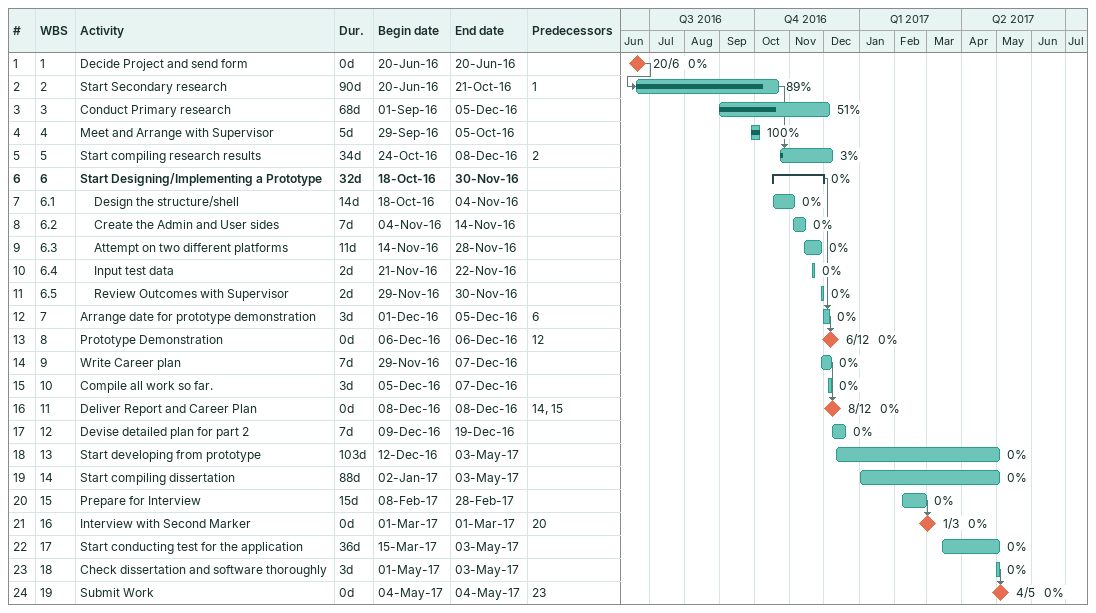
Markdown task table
| ID | WBS | Task | Duration | Start | Finish | Predecessors | % complete |
|---|---|---|---|---|---|---|---|
| 1 | 1 | Decide Project and send form | 0d | 2016-06-20 | 2016-06-20 |  | 0 |
| 2 | 2 | Start Secondary research | 90d | 2016-06-20 | 2016-10-21 | 1 | 89 |
| 3 | 3 | Conduct Primary research | 68d | 2016-09-01 | 2016-12-05 |  | 51 |
| 4 | 4 | Meet and Arrange with Supervisor | 5d | 2016-09-29 | 2016-10-05 |  | 100 |
| 5 | 5 | Start compiling research results | 34d | 2016-10-24 | 2016-12-08 | 2 | 3 |
| 6 | 6 | **Start Designing/Implementing a Prototype** | 32d | 2016-10-18 | 2016-11-30 |  | 0 |
| 7 | 6.1 | Design the structure/shell | 14d | 2016-10-18 | 2016-11-04 |  | 0 |
| 8 | 6.2 | Create the Admin and User sides | 7d | 2016-11-04 | 2016-11-14 |  | 0 |
| 9 | 6.3 | Attempt on two different platforms | 11d | 2016-11-14 | 2016-11-28 |  | 0 |
| 10 | 6.4 | Input test data | 2d | 2016-11-21 | 2016-11-22 |  | 0 |
| 11 | 6.5 | Review Outcomes with Supervisor | 2d | 2016-11-29 | 2016-11-30 |  | 0 |
| 12 | 7 | Arrange date for prototype demonstration | 3d | 2016-12-01 | 2016-12-05 | 6 | 0 |
| 13 | 8 | Prototype Demonstration | 0d | 2016-12-06 | 2016-12-06 | 12 | 0 |
| 14 | 9 | Write Career plan | 7d | 2016-11-29 | 2016-12-07 |  | 0 |
| 15 | 10 | Compile all work so far. | 3d | 2016-12-05 | 2016-12-07 |  | 0 |
| 16 | 11 | Deliver Report and Career Plan | 0d | 2016-12-08 | 2016-12-08 | 14, 15 | 0 |
| 17 | 12 | Devise detailed plan for part 2 | 7d | 2016-12-09 | 2016-12-19 |  | 0 |
| 18 | 13 | Start developing from prototype | 103d | 2016-12-12 | 2017-05-03 |  | 0 |
| 19 | 14 | Start compiling dissertation | 88d | 2017-01-02 | 2017-05-03 |  | 0 |
| 20 | 15 | Prepare for Interview | 15d | 2017-02-08 | 2017-02-28 |  | 0 |
| 21 | 16 | Interview with Second Marker | 0d | 2017-03-01 | 2017-03-01 | 20 | 0 |
| 22 | 17 | Start conducting test for the application | 36d | 2017-03-15 | 2017-05-03 |  | 0 |
| 23 | 18 | Check dissertation and software thoroughly | 3d | 2017-05-01 | 2017-05-03 |  | 0 |
| 24 | 19 | Submit Work | 0d | 2017-05-04 | 2017-05-04 | 23 | 0 |
